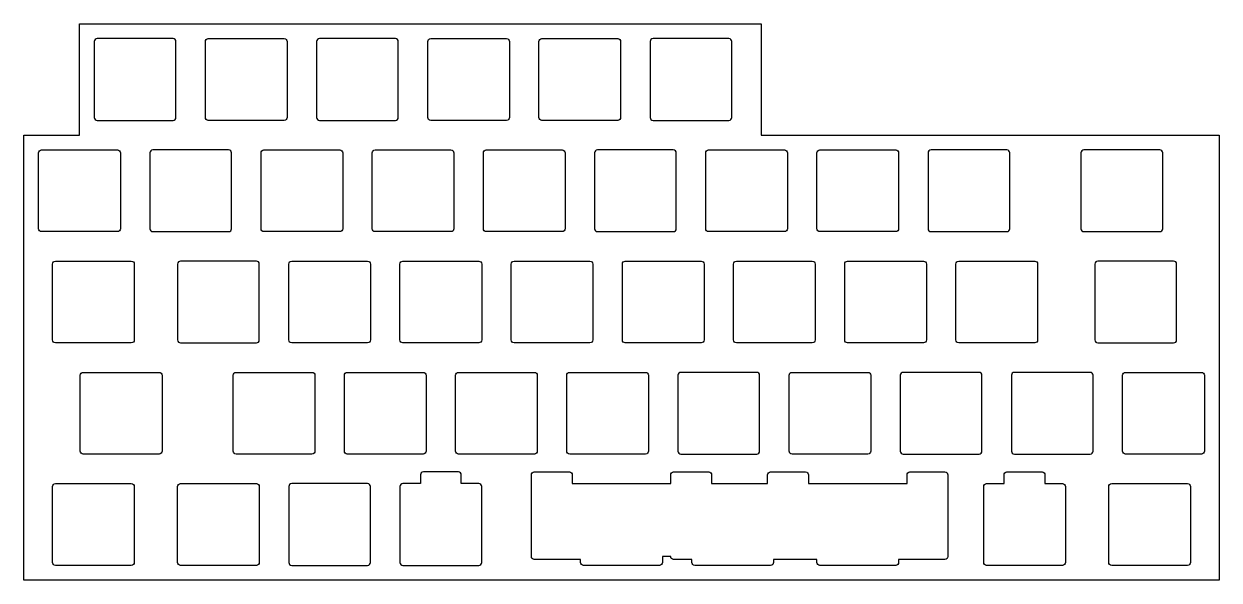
# Model space of a CAD drawing. Header units: millimetres. Extents: x 0 to 205, y -95 to 0.
import ezdxf

# ---------------------------------------------------------------- set-up
doc = ezdxf.new("R2010")
doc.units = ezdxf.units.MM
doc.layers.get('0').update_dxf_attribs({"linetype": 'CONTINUOUS'})

msp = doc.modelspace()

# ---------------------------------------------------------------- linework, layer by layer
msp.add_lwpolyline([(204.7875, -95.25), (0, -95.25), (0, -19.05), (9.525, -19.05), (9.525, 0), (126.35, 0), (126.35, -19.05), (204.7875, -19.05)], close=True)
for points in [[(25.55, -2.525), (12.55, -2.525, 0.414213562), (12.05, -3.025), (12.05, -16.025, 0.414213562), (12.55, -16.525), (25.55, -16.525, 0.414213562), (26.05, -16.025), (26.05, -3.025, 0.414213562)], [(44.6, -16.525), (31.6, -16.525, -0.414213562), (31.1, -16.025), (31.1, -3.025, -0.414213562), (31.6, -2.525), (44.6, -2.525, -0.414213562), (45.1, -3.025), (45.1, -16.025, -0.414213562)], [(64.15, -16.025), (64.15, -3.025, 0.414213562), (63.65, -2.525), (50.65, -2.525, 0.414213562), (50.15, -3.025), (50.15, -16.025, 0.414213562), (50.65, -16.525), (63.65, -16.525, 0.414213562)], [(69.2, -3.025, -0.414213562), (69.7, -2.525), (82.7, -2.525, -0.414213562), (83.2, -3.025), (83.2, -16.025, -0.414213562), (82.7, -16.525), (69.7, -16.525, -0.414213562), (69.2, -16.025)], [(88.25, -3.025, -0.414213562), (88.75, -2.525), (101.75, -2.525, -0.414213562), (102.25, -3.025), (102.25, -16.025, -0.414213562), (101.75, -16.525), (88.75, -16.525, -0.414213562), (88.25, -16.025)], [(120.8, -2.525), (107.8, -2.525, 0.414213562), (107.3, -3.025), (107.3, -16.025, 0.414213562), (107.8, -16.525), (120.8, -16.525, 0.414213562), (121.3, -16.025), (121.3, -3.025, 0.414213562)], [(2.525, -35.075), (2.525, -22.075, -0.414213562), (3.025, -21.575), (16.025, -21.575, -0.414213562), (16.525, -22.075), (16.525, -35.075, -0.414213562), (16.025, -35.575), (3.025, -35.575, -0.414213562)], [(35.075, -21.575), (22.075, -21.575, 0.414213562), (21.575, -22.075), (21.575, -35.075, 0.414213562), (22.075, -35.575), (35.075, -35.575, 0.414213562), (35.575, -35.075), (35.575, -22.075, 0.414213562)], [(54.625, -35.075, -0.414213562), (54.125, -35.575), (41.125, -35.575, -0.414213562), (40.625, -35.075), (40.625, -22.075, -0.414213562), (41.125, -21.575), (54.125, -21.575, -0.414213562), (54.625, -22.075)], [(73.675, -35.075, -0.414213562), (73.175, -35.575), (60.175, -35.575, -0.414213562), (59.675, -35.075), (59.675, -22.075, -0.414213562), (60.175, -21.575), (73.175, -21.575, -0.414213562), (73.675, -22.075)], [(92.725, -35.075, -0.414213562), (92.225, -35.575), (79.225, -35.575, -0.414213562), (78.725, -35.075), (78.725, -22.075, -0.414213562), (79.225, -21.575), (92.225, -21.575, -0.414213562), (92.725, -22.075)], [(111.275, -21.575), (98.275, -21.575, 0.414213562), (97.775, -22.075), (97.775, -35.075, 0.414213562), (98.275, -35.575), (111.275, -35.575, 0.414213562), (111.775, -35.075), (111.775, -22.075, 0.414213562)], [(130.325, -21.575, -0.414213562), (130.825, -22.075), (130.825, -35.075, -0.414213562), (130.325, -35.575), (117.325, -35.575, -0.414213562), (116.825, -35.075), (116.825, -22.075, -0.414213562), (117.325, -21.575)], [(149.875, -35.075, -0.414213562), (149.375, -35.575), (136.375, -35.575, -0.414213562), (135.875, -35.075), (135.875, -22.075, -0.414213562), (136.375, -21.575), (149.375, -21.575, -0.414213562), (149.875, -22.075)], [(168.425, -21.575), (155.425, -21.575, 0.414213562), (154.925, -22.075), (154.925, -35.075, 0.414213562), (155.425, -35.575), (168.425, -35.575, 0.414213562), (168.925, -35.075), (168.925, -22.075, 0.414213562)], [(194.61875, -21.575), (181.61875, -21.575, 0.414213562), (181.11875, -22.075), (181.11875, -35.075, 0.414213562), (181.61875, -35.575), (194.61875, -35.575, 0.414213562), (195.11875, -35.075), (195.11875, -22.075, 0.414213562)], [(5.40625, -54.625, -0.414213562), (4.90625, -54.125), (4.90625, -41.125, -0.414213562), (5.40625, -40.625), (18.40625, -40.625, -0.414213562), (18.90625, -41.125), (18.90625, -54.125, -0.414213562), (18.40625, -54.625)], [(39.8375, -40.625), (26.8375, -40.625, 0.414213562), (26.3375, -41.125), (26.3375, -54.125, 0.414213562), (26.8375, -54.625), (39.8375, -54.625, 0.414213562), (40.3375, -54.125), (40.3375, -41.125, 0.414213562)], [(45.8875, -54.625, -0.414213562), (45.3875, -54.125), (45.3875, -41.125, -0.414213562), (45.8875, -40.625), (58.8875, -40.625, -0.414213562), (59.3875, -41.125), (59.3875, -54.125, -0.414213562), (58.8875, -54.625)], [(78.4375, -54.125, -0.414213562), (77.9375, -54.625), (64.9375, -54.625, -0.414213562), (64.4375, -54.125), (64.4375, -41.125, -0.414213562), (64.9375, -40.625), (77.9375, -40.625, -0.414213562), (78.4375, -41.125)], [(83.4875, -41.125, -0.414213562), (83.9875, -40.625), (96.9875, -40.625, -0.414213562), (97.4875, -41.125), (97.4875, -54.125, -0.414213562), (96.9875, -54.625), (83.9875, -54.625, -0.414213562), (83.4875, -54.125)], [(102.5375, -54.125), (102.5375, -41.125, -0.414213562), (103.0375, -40.625), (116.0375, -40.625, -0.414213562), (116.5375, -41.125), (116.5375, -54.125, -0.414213562), (116.0375, -54.625), (103.0375, -54.625, -0.414213562)], [(135.5875, -54.125, -0.414213562), (135.0875, -54.625), (122.0875, -54.625, -0.414213562), (121.5875, -54.125), (121.5875, -41.125, -0.414213562), (122.0875, -40.625), (135.0875, -40.625, -0.414213562), (135.5875, -41.125)], [(154.1375, -40.625, -0.414213562), (154.6375, -41.125), (154.6375, -54.125, -0.414213562), (154.1375, -54.625), (141.1375, -54.625, -0.414213562), (140.6375, -54.125), (140.6375, -41.125, -0.414213562), (141.1375, -40.625)], [(173.6875, -54.125, -0.414213562), (173.1875, -54.625), (160.1875, -54.625, -0.414213562), (159.6875, -54.125), (159.6875, -41.125, -0.414213562), (160.1875, -40.625), (173.1875, -40.625, -0.414213562), (173.6875, -41.125)], [(197, -40.625), (184, -40.625, 0.414213562), (183.5, -41.125), (183.5, -54.125, 0.414213562), (184, -54.625), (197, -54.625, 0.414213562), (197.5, -54.125), (197.5, -41.125, 0.414213562)], [(23.16875, -73.675), (10.16875, -73.675, -0.414213562), (9.66875, -73.175), (9.66875, -60.175, -0.414213562), (10.16875, -59.675), (23.16875, -59.675, -0.414213562), (23.66875, -60.175), (23.66875, -73.175, -0.414213562)], [(36.3625, -73.675, -0.414213562), (35.8625, -73.175), (35.8625, -60.175, -0.414213562), (36.3625, -59.675), (49.3625, -59.675, -0.414213562), (49.8625, -60.175), (49.8625, -73.175, -0.414213562), (49.3625, -73.675)], [(54.9125, -60.175, -0.414213562), (55.4125, -59.675), (68.4125, -59.675, -0.414213562), (68.9125, -60.175), (68.9125, -73.175, -0.414213562), (68.4125, -73.675), (55.4125, -73.675, -0.414213562), (54.9125, -73.175)], [(73.9625, -73.175), (73.9625, -60.175, -0.414213562), (74.4625, -59.675), (87.4625, -59.675, -0.414213562), (87.9625, -60.175), (87.9625, -73.175, -0.414213562), (87.4625, -73.675), (74.4625, -73.675, -0.414213562)], [(93.5125, -73.675, -0.414213562), (93.0125, -73.175), (93.0125, -60.175, -0.414213562), (93.5125, -59.675), (106.5125, -59.675, -0.414213562), (107.0125, -60.175), (107.0125, -73.175, -0.414213562), (106.5125, -73.675)], [(125.5625, -59.675), (112.5625, -59.675, 0.414213562), (112.0625, -60.175), (112.0625, -73.175, 0.414213562), (112.5625, -73.675), (125.5625, -73.675, 0.414213562), (126.0625, -73.175), (126.0625, -60.175, 0.414213562)], [(144.6125, -73.675), (131.6125, -73.675, -0.414213562), (131.1125, -73.175), (131.1125, -60.175, -0.414213562), (131.6125, -59.675), (144.6125, -59.675, -0.414213562), (145.1125, -60.175), (145.1125, -73.175, -0.414213562)], [(163.6625, -59.675), (150.6625, -59.675, 0.414213562), (150.1625, -60.175), (150.1625, -73.175, 0.414213562), (150.6625, -73.675), (163.6625, -73.675, 0.414213562), (164.1625, -73.175), (164.1625, -60.175, 0.414213562)], [(182.7125, -59.675), (169.7125, -59.675, 0.414213562), (169.2125, -60.175), (169.2125, -73.175, 0.414213562), (169.7125, -73.675), (182.7125, -73.675, 0.414213562), (183.2125, -73.175), (183.2125, -60.175, 0.414213562)], [(188.2625, -60.175, -0.414213562), (188.7625, -59.675), (201.7625, -59.675, -0.414213562), (202.2625, -60.175), (202.2625, -73.175, -0.414213562), (201.7625, -73.675), (188.7625, -73.675, -0.414213562), (188.2625, -73.175)], [(78.4375, -92.225), (78.4375, -79.225, 0.414213562), (77.9375, -78.725), (74.94375, -78.725), (74.94375, -77.225, 0.414213562), (74.44375, -76.725), (68.44375, -76.725, 0.414213562), (67.94375, -77.225), (67.94375, -78.725), (64.9375, -78.725, 0.414213562), (64.4375, -79.225), (64.4375, -92.225, 0.414213562), (64.9375, -92.725), (77.9375, -92.725, 0.414213562)], [(108.89375, -92.725), (95.89375, -92.725, -0.414213562), (95.39375, -92.225), (95.39375, -91.725), (87.45575, -91.725, -0.414213562), (86.95575, -91.225), (86.95575, -77.225, -0.414213562), (87.45575, -76.725), (93.45575, -76.725, -0.414213562), (93.95575, -77.225), (93.95575, -78.725), (110.83175, -78.725), (110.83175, -77.225, -0.414213562), (111.33175, -76.725), (117.33175, -76.725, -0.414213562), (117.83175, -77.225), (117.83175, -78.725), (127.437, -78.725), (127.437, -77.225, -0.414213562), (127.937, -76.725), (133.937, -76.725, -0.414213562), (134.437, -77.225), (134.437, -78.725), (151.313, -78.725), (151.313, -77.225, -0.414213562), (151.813, -76.725), (157.813, -76.725, -0.414213562), (158.313, -77.225), (158.313, -91.225, -0.414213562), (157.813, -91.725), (149.875, -91.725), (149.875, -92.225, -0.414213562), (149.375, -92.725), (136.375, -92.725, -0.414213562), (135.875, -92.225), (135.875, -91.725), (128.44375, -91.725), (128.44375, -92.225, -0.414213562), (127.94375, -92.725), (114.94375, -92.725, -0.414213562), (114.44375, -92.225), (114.44375, -91.725), (111.33175, -91.725, -0.414213562), (110.83175, -91.225), (109.39375, -91.225), (109.39375, -92.225, -0.414213562)], [(164.45, -79.225, -0.414213562), (164.95, -78.725), (167.94375, -78.725), (167.94375, -77.225, -0.414213562), (168.44375, -76.725), (174.44375, -76.725, -0.414213562), (174.94375, -77.225), (174.94375, -78.725), (177.95, -78.725, -0.414213562), (178.45, -79.225), (178.45, -92.225, -0.414213562), (177.95, -92.725), (164.95, -92.725, -0.414213562), (164.45, -92.225)], [(5.40625, -92.725, -0.414213562), (4.90625, -92.225), (4.90625, -79.225, -0.414213562), (5.40625, -78.725), (18.40625, -78.725, -0.414213562), (18.90625, -79.225), (18.90625, -92.225, -0.414213562), (18.40625, -92.725)], [(26.3375, -79.225, -0.414213562), (26.8375, -78.725), (39.8375, -78.725, -0.414213562), (40.3375, -79.225), (40.3375, -92.225, -0.414213562), (39.8375, -92.725), (26.8375, -92.725, -0.414213562), (26.3375, -92.225)], [(58.8875, -78.725), (45.8875, -78.725, 0.414213562), (45.3875, -79.225), (45.3875, -92.225, 0.414213562), (45.8875, -92.725), (58.8875, -92.725, 0.414213562), (59.3875, -92.225), (59.3875, -79.225, 0.414213562)], [(185.88125, -79.225, -0.414213562), (186.38125, -78.725), (199.38125, -78.725, -0.414213562), (199.88125, -79.225), (199.88125, -92.225, -0.414213562), (199.38125, -92.725), (186.38125, -92.725, -0.414213562), (185.88125, -92.225)]]:
    msp.add_lwpolyline(points, format="xyb", close=True)

doc.saveas('drawing.dxf')
